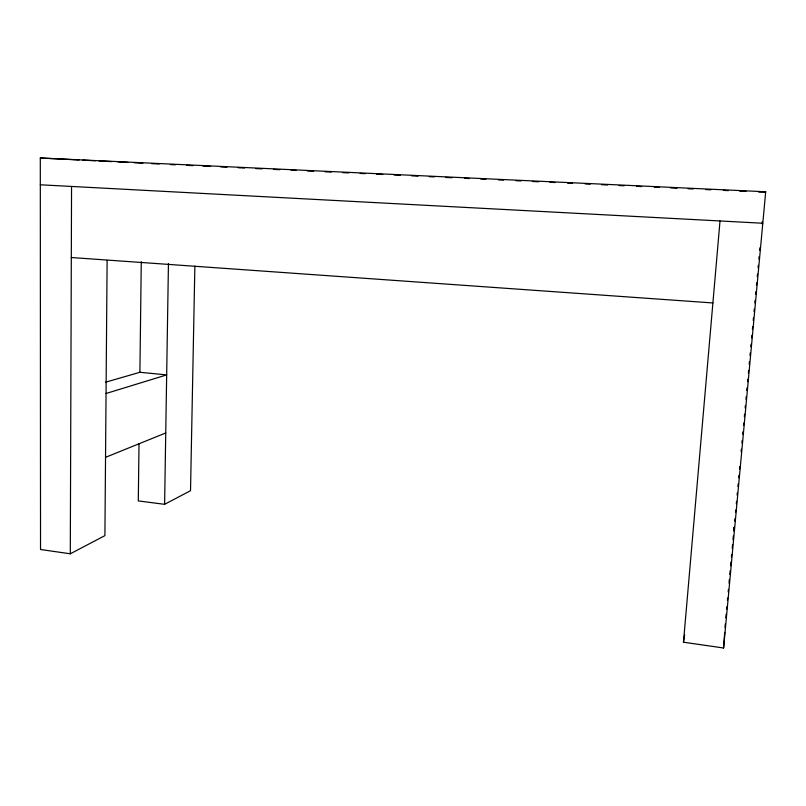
<?xml version="1.0" encoding="UTF-8"?>
<svg xmlns="http://www.w3.org/2000/svg" width="806" height="806" viewBox="0 0 806 806"><rect width="100%" height="100%" fill="white"/><g stroke="black" fill="none" stroke-linecap="round" stroke-linejoin="round"><path stroke-width="1.21" d="M720.01 220.965L683.468 642.211L723.597 647.994L765.7 191.768L40.3 158.006L40.532 549.501L70.303 553.793L71.553 186.448M107.117 260.469L104.911 535.637L70.303 553.793M139.015 443.683L138.3 500.919L164.605 504.314L190.518 490.713L194.871 266.121M105.475 382.245L139.901 372.281L141.272 261.749M164.605 504.314L168.444 263.522M733.853 529.794L734.014 527.336M723.597 647.994L724.695 632.388M725.037 627.592L725.289 623.985M725.803 617.859L726.146 614.142M726.599 609.175L726.831 606.696M727.405 600.49L727.627 598.012M728.201 591.806L728.433 589.327M729.007 583.121L729.349 579.403M729.803 574.436L730.145 570.719M730.609 565.752L730.951 562.034M731.405 557.067L731.636 554.588M732.211 548.382L732.553 544.655M733.007 539.698L733.349 535.97M733.803 531.013L734.145 527.295M734.719 521.109L734.951 518.631M735.515 512.445L735.747 509.966M736.321 503.78L736.543 501.302M737.117 495.116L737.349 492.637M737.913 486.451L738.145 483.973M738.719 477.777L738.941 475.308M739.515 469.112L739.747 466.644M741.117 451.713L741.349 449.204M741.923 442.957L742.155 440.459M742.739 434.202L742.961 431.704M743.545 425.447L743.777 422.949M744.351 416.692L744.583 414.193M745.157 407.947L745.389 405.438M745.963 399.192L746.195 396.693M746.769 390.436L747.001 387.938M747.575 381.681L747.807 379.183M748.381 372.936L748.613 370.428M749.187 364.181L749.419 361.682M750.003 355.426L750.225 352.927M750.809 346.671L751.041 344.172M751.615 337.916L751.847 335.417M752.421 329.17L752.653 326.662M753.227 320.415L753.459 317.917M754.033 311.66L754.265 309.161M754.839 302.905L755.071 300.406M755.655 294.14L755.877 291.641M756.461 285.374L756.693 282.866M757.267 276.599L757.499 274.09M758.073 267.824L758.305 265.325M758.889 259.058L759.121 256.55M759.695 250.283L759.927 247.774M762.123 223.967L762.355 221.459M683.468 642.211L684.657 634.816M105.536 457.334L165.744 432.963M106.049 393.499L166.671 374.901L139.901 372.281M763.594 192.271L765.7 191.768M170.378 164.585L175.406 164.817M186.71 165.351L192.997 165.643M203.052 166.107L210.598 166.459M220.653 166.933L226.929 167.225M238.244 167.749L244.53 168.041M255.834 168.575L262.121 168.867M273.435 169.391L279.722 169.683M291.026 170.217L296.054 170.449M307.368 170.973L313.655 171.275M324.969 171.799L331.246 172.091M342.56 172.625L348.847 172.917M360.151 173.441L365.178 173.673M376.493 174.207L382.779 174.499M394.094 175.023L400.37 175.315M411.685 175.849L417.971 176.141M429.276 176.665L434.303 176.907M445.617 177.431L451.904 177.723M464.468 178.307L469.495 178.549M480.809 179.073L485.837 179.305M498.41 179.899L503.438 180.131M516.001 180.715L521.029 180.947M532.343 181.481L538.62 181.773M549.934 182.297L554.961 182.539M567.535 183.123L572.562 183.355M585.126 183.939L590.153 184.181M601.467 184.705L607.744 184.997M619.058 185.531L624.086 185.763M636.659 186.347L641.687 186.579M654.25 187.173L659.278 187.405M670.592 187.929L676.879 188.221M688.183 188.755L693.21 188.987M705.784 189.571L710.811 189.813M723.375 190.397L728.402 190.629M739.717 191.153L746.003 191.455M758.567 192.04L762.335 192.211M40.3 158.006L79.069 159.971M82.827 160.152L95.33 160.787M99.088 160.978L111.591 161.613M117.847 161.925L127.852 162.429M134.108 162.752L142.864 163.195M151.619 163.638L159.114 164.011M40.32 184.786L762.798 223.242M71.311 257.517L712.897 302.955"/></g></svg>
